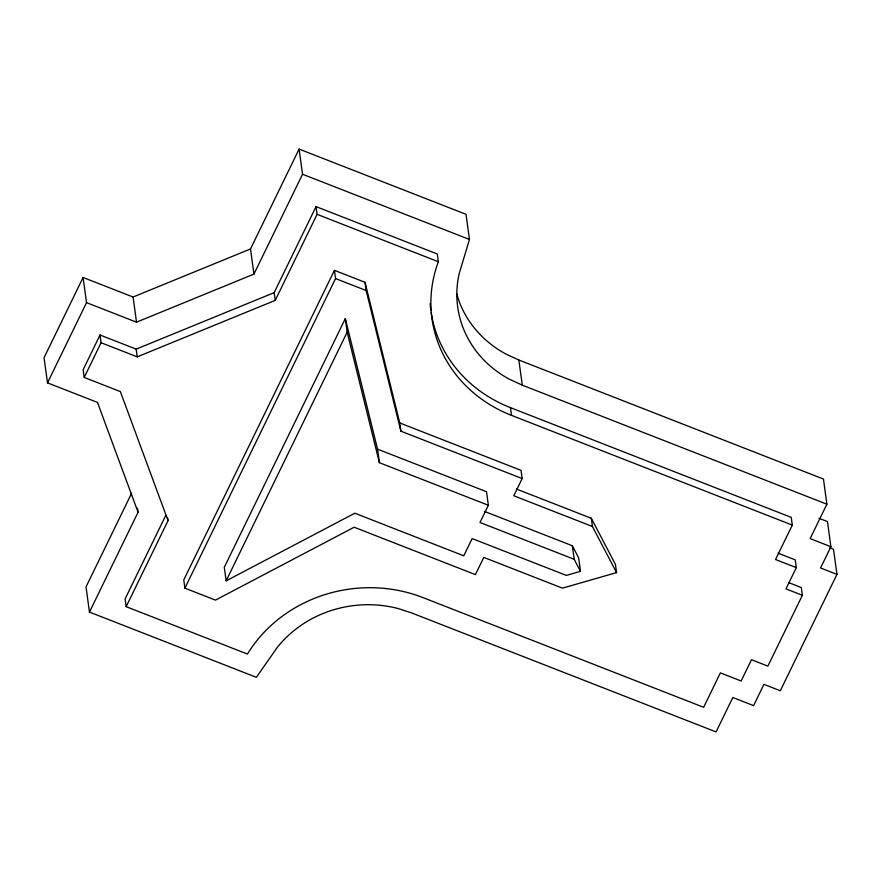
<?xml version="1.0" encoding="UTF-8"?>
<svg xmlns="http://www.w3.org/2000/svg" width="881" height="881" viewBox="0 0 881 881"><rect width="100%" height="100%" fill="white"/><g stroke="black" fill="none" stroke-linecap="round" stroke-linejoin="round"><path stroke-width="1.32" d="M250.501 248.949L133.075 297.018L83.089 277.482L86.536 302.635L136.522 322.171L253.937 274.101L250.501 248.949L299.1 149.087L466.016 214.314L469.463 239.467L459.221 273.528A110.059 100.544 -7.8 0 0 509.581 379.304L522.29 385.162L826.896 504.207L810.146 538.61L830.904 546.727L820.563 567.981L836.95 574.39L780.313 690.759L763.926 684.361L753.585 705.615L732.827 697.499L716.077 731.913L411.482 612.879L398.036 608.518A110.059 100.544 -7.8 0 0 277.273 647.414L256.382 677.313L89.466 612.086L86.019 586.933L131.621 493.228M83.089 277.482L44.05 357.719L47.497 382.872L97.472 402.397L138.064 512.224L89.466 612.086M47.497 382.872L86.536 302.635M802.36 595.292L785.973 588.882L796.314 567.628L775.555 559.512L792.305 525.098L511.52 415.369A137.106 125.256 -7.8 0 1 438.364 261.734L437.306 253.992L316.037 206.606L274.167 292.635L136.17 349.129L100.038 335L83.144 369.712L84.202 377.442L120.345 391.571L168.04 520.627L126.17 606.668L247.451 654.054A137.106 125.256 -7.8 0 1 422.858 597.56L703.644 707.289L720.394 672.875L741.152 680.991L751.493 659.726L767.88 666.135L802.36 595.292L801.303 587.55L788.693 582.616M84.202 377.442L101.095 342.742L100.038 335M253.937 274.101L302.546 174.24L299.1 149.087M165.782 515.352L125.113 598.926L126.17 606.668M101.095 342.742L137.227 356.86L275.224 300.377L317.094 214.347L316.037 206.606M616.568 572.617L592.45 526.519L513.788 495.772L522.158 478.57L400.888 431.172L399.754 422.957L365.02 282.305L334.428 270.357L183.766 579.929L184.9 588.156L215.482 600.115L354.14 527.223L475.41 574.621L483.79 557.409L562.452 588.156L616.568 572.617L615.434 564.402L591.316 518.292L516.464 489.043M184.9 588.156L335.551 278.572L334.428 270.357M580.491 571.34L574.192 559.292L479.991 522.477L488.36 505.276L379.392 462.69L377.542 449.145L345.308 318.636L224.292 567.309L226.142 580.843L354.812 513.216L463.769 555.801L472.15 538.588L566.351 575.403L580.491 571.34L578.641 557.805L572.331 545.746L484.495 511.421M226.142 580.843L347.158 332.17L345.308 318.636M302.546 174.24L469.463 239.467M317.094 214.347L438.364 261.734M335.551 278.572L366.144 290.532L400.888 431.172M456.732 293.891A110.059 100.544 -7.8 0 0 506.135 354.151L518.854 360.01L823.449 479.055L826.896 504.207M818.912 518.237L827.457 521.574L830.904 546.727M431.172 312.601A137.106 125.256 -7.8 0 0 510.462 407.639L791.248 517.367L792.305 525.098M829.726 547.762L833.503 549.237L836.95 574.39M778.165 553.202L795.257 559.887L796.314 567.628M399.754 422.957L521.034 470.344L522.158 478.57M377.542 449.145L486.51 491.73L488.36 505.276M347.158 332.17L379.392 462.69M591.316 518.292L592.45 526.519M572.331 545.746L574.192 559.292M518.854 360.01L522.29 385.162M510.462 407.639L511.52 415.369M365.02 282.305L366.144 290.532M274.167 292.635L275.224 300.377M167.687 518.05L168.04 520.627M133.075 297.018L136.522 322.171M136.17 349.129L137.227 356.86M137.524 508.249L138.064 512.224M430.809 310.057A137.106 125.256 -7.8 0 1 430.148 303.648"/></g></svg>
